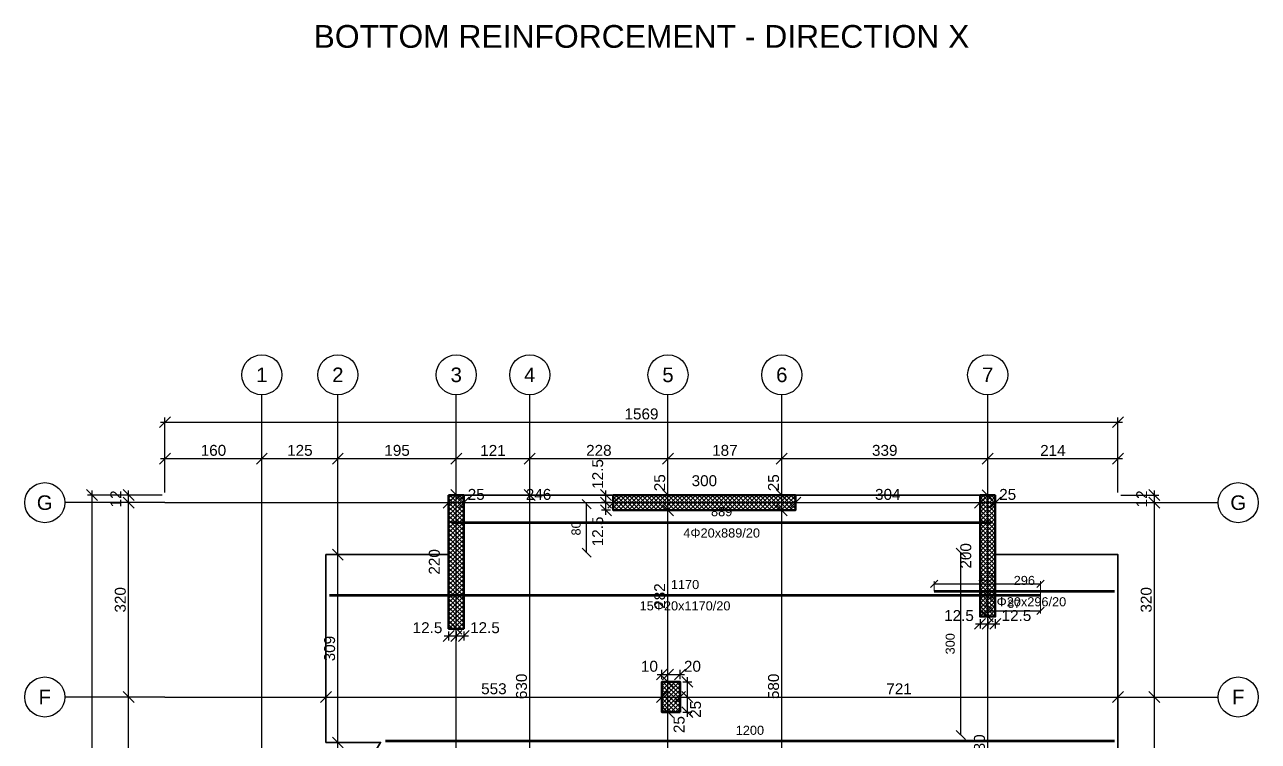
# Model space of a CAD drawing. Header units: millimetres. Extents: x -231 to 4719, y -2977 to 4533.
# Drawn here: x -231 to 1800, y -1478 to -298 of the extents above; entities that cross this region are included whole.
import ezdxf
from ezdxf.enums import TextEntityAlignment as Align

# ---------------------------------------------------------------- set-up
doc = ezdxf.new("R2010")
doc.units = ezdxf.units.MM
for name, color, linetype, lineweight in [('COLUMN', 4, 'Continuous', 50), ('SLAB', 3, 'Continuous', 35), ('WALL', 1, 'Continuous', 50)]:
    doc.layers.add(name, color=color, linetype=linetype, lineweight=lineweight)
for name, color, linetype in [('FW_AXIS', 7, 'Continuous'), ('FW_COLUMN_HATCH', 8, 'Continuous'), ('FW_DIM', 7, 'Continuous'), ('FW_WALL_HATCH', 8, 'Continuous'), ('REB_NOTES', 7, 'Continuous'), ('REB_TOP_MESH_X', 5, 'Continuous'), ('REB_TOP_MESH_X_AXDIM', 5, 'Continuous'), ('REB_TOP_MESH_X_LAP', 5, 'Continuous'), ('REB_TOP_MESH_X_RANGE', 5, 'Continuous'), ('REB_TOP_MESH_X_TEXT', 5, 'Continuous')]:
    doc.layers.add(name, color=color, linetype=linetype)
doc.styles.add('REBAR_TXT', font='arial.ttf')
doc.styles.get("Standard").update_dxf_attribs({"font": 'arial.ttf'})
doc.dimstyles.new('FW_DIM', dxfattribs={"dimtxt": 18, "dimasz": 9, "dimexe": 7.5, "dimexo": 4.5, "dimgap": 4.5, "dimtad": 1, "dimdec": 0, "dimtxsty": 'Standard', "dimtsz": 9, "dimcen": 2.5, "dimdle": 7.5, "dimclrd": 256, "dimclre": 256, "dimclrt": 7, "dimazin": 3, "dimtfac": 1, "dimtmove": 2, "dimatfit": 3})
doc.dimstyles.new('REBAR LAP', dxfattribs={"dimtxt": 13.5, "dimasz": 2.5, "dimexe": 4.5, "dimexo": 0, "dimgap": 4.5, "dimtad": 1, "dimdec": 0, "dimtxsty": 'Standard', "dimtsz": 6, "dimcen": 2.5, "dimclrd": 6, "dimclre": 6, "dimclrt": 7, "dimazin": 3, "dimtfac": 1, "dimtmove": 2, "dimatfit": 3, "dimlwd": 25, "dimlwe": 18})
doc.dimstyles.new('REBAR M-200', dxfattribs={"dimtxt": 15, "dimasz": 15, "dimexe": 25, "dimexo": 12.5, "dimgap": 10, "dimtad": 1, "dimdec": 0, "dimtxsty": 'Standard', "dimblk": 'NONE', "dimcen": 50, "dimse1": 1, "dimse2": 1, "dimclrd": 6, "dimclre": 6, "dimclrt": 7, "dimazin": 3, "dimtfac": 1, "dimtmove": 2, "dimatfit": 3, "dimldrblk": 'NONE', "dimlwd": 53})
doc.dimstyles.new('REBAR RANGE', dxfattribs={"dimtxt": 15, "dimasz": 2.5, "dimexe": 0, "dimexo": 0, "dimgap": 10, "dimtad": 1, "dimdec": 0, "dimtxsty": 'Standard', "dimtsz": 7.5, "dimcen": 2.5, "dimse1": 1, "dimse2": 1, "dimclrd": 6, "dimclre": 6, "dimclrt": 7, "dimazin": 3, "dimtfac": 1, "dimtmove": 2, "dimatfit": 3, "dimlwd": 25})

# ---------------------------------------------------------------- blocks, each defined once
blk = doc.blocks.new('*D551')
at = {"color": 6, "lineweight": 53}
blk.add_line((271, -1237.6), (1441.5, -1237.6), dxfattribs=at)
at = {"layer": 'Defpoints'}
for p in [(271, -1237.6), (271, -1237.6), (1441.5, -1237.6)]:
    blk.add_point(p, dxfattribs=at)
at = {"layer": 'REB_TOP_MESH_X', "color": 7, "insert": (856.2, -1220.1), "char_height": 15, "attachment_point": 5}
blk.add_mtext('1170', dxfattribs=at)
blk = doc.blocks.new('_NONE')
blk = doc.blocks.new('*D552')
at = {"color": 6, "lineweight": 53}
blk.add_line((1266.5, -1230.9), (1563, -1230.9), dxfattribs=at)
at = {"layer": 'Defpoints'}
for p in [(1266.5, -1230.9), (1266.5, -1230.9), (1563, -1230.9)]:
    blk.add_point(p, dxfattribs=at)
at = {"layer": 'REB_TOP_MESH_X', "color": 7, "insert": (1414.8, -1213.4), "char_height": 15, "attachment_point": 5}
blk.add_mtext('296', dxfattribs=at)
blk = doc.blocks.new('_OBLIQUE')
at = {"color": 0, "linetype": 'BYBLOCK'}
blk.add_line((-0.5, -0.5), (0.5, 0.5), dxfattribs=at)
blk = doc.blocks.new('*D553')
at = {"color": 6, "lineweight": 18}
for p, q in [((1266.5, -1230.9), (1266.5, -1214.4)), ((1441.5, -1237.6), (1441.5, -1214.4))]:
    blk.add_line(p, q, dxfattribs=at)
at = {"color": 6, "lineweight": 25}
blk.add_line((1266.5, -1218.9), (1441.5, -1218.9), dxfattribs=at)
at = {"layer": 'Defpoints'}
for p in [(1266.5, -1218.9), (1266.5, -1230.9), (1441.5, -1237.6)]:
    blk.add_point(p, dxfattribs=at)
at = {"layer": 'REB_TOP_MESH_X_LAP', "color": 6, "xscale": 12, "yscale": 12}
for p in [(1266.5, -1218.9), (1441.5, -1218.9)]:
    blk.add_blockref('_OBLIQUE', p, dxfattribs=at)
at = {"layer": 'REB_TOP_MESH_X_LAP', "color": 7, "insert": (1354, -1207.6), "char_height": 13.5, "attachment_point": 5}
blk.add_mtext('175', dxfattribs=at)
blk = doc.blocks.new('*D554')
at = {"color": 6, "lineweight": 18}
for p, q in [((1354.5, -1237.6), (1354.5, -1267.6)), ((1441.5, -1237.6), (1441.5, -1267.6))]:
    blk.add_line(p, q, dxfattribs=at)
at = {"color": 6, "lineweight": 25}
blk.add_line((1354.5, -1263.1), (1441.5, -1263.1), dxfattribs=at)
at = {"layer": 'Defpoints'}
for p in [(1354.5, -1237.6), (1441.5, -1237.6), (1354.5, -1263.1)]:
    blk.add_point(p, dxfattribs=at)
at = {"layer": 'REB_TOP_MESH_X_AXDIM', "color": 6, "xscale": 12, "yscale": 12}
for p in [(1354.5, -1263.1), (1441.5, -1263.1)]:
    blk.add_blockref('_OBLIQUE', p, dxfattribs=at)
at = {"layer": 'REB_TOP_MESH_X_AXDIM', "color": 7, "insert": (1398, -1251.9), "char_height": 13.5, "attachment_point": 5}
blk.add_mtext('87', dxfattribs=at)
blk = doc.blocks.new('*D573')
at = {"color": 6, "lineweight": 25}
blk.add_line((1310.2, -1467.6), (1310.2, -1167.6), dxfattribs=at)
at = {"layer": 'Defpoints'}
for p in [(1310.2, -1167.6), (1310.2, -1467.6), (1310.2, -1467.6)]:
    blk.add_point(p, dxfattribs=at)
at = {"layer": 'REB_TOP_MESH_X_RANGE', "color": 6, "xscale": 15, "yscale": 15, "rotation": 90}
for p in [(1310.2, -1167.6), (1310.2, -1467.6)]:
    blk.add_blockref('_OBLIQUE', p, dxfattribs=at)
at = {"layer": 'REB_TOP_MESH_X_RANGE', "color": 7, "insert": (1292.8, -1317.6), "char_height": 15, "attachment_point": 5, "rotation": 90}
blk.add_mtext('300', dxfattribs=at)
blk = doc.blocks.new('*D574')
at = {"color": 6, "lineweight": 25}
blk.add_line((1310.2, -1467.6), (1310.2, -1167.6), dxfattribs=at)
at = {"layer": 'Defpoints'}
for p in [(1310.2, -1167.6), (1310.2, -1467.6), (1310.2, -1467.6)]:
    blk.add_point(p, dxfattribs=at)
at = {"layer": 'REB_TOP_MESH_X_RANGE', "color": 6, "xscale": 15, "yscale": 15, "rotation": 90}
for p in [(1310.2, -1167.6), (1310.2, -1467.6)]:
    blk.add_blockref('_OBLIQUE', p, dxfattribs=at)
at = {"layer": 'REB_TOP_MESH_X_RANGE', "color": 7, "insert": (1292.8, -1317.6), "char_height": 15, "attachment_point": 5, "rotation": 90}
blk.add_mtext('300', dxfattribs=at)
blk = doc.blocks.new('*D585')
at = {"color": 6, "lineweight": 25}
blk.add_line((694.2, -1167.6), (694.2, -1087.6), dxfattribs=at)
at = {"layer": 'Defpoints'}
for p in [(694.2, -1087.6), (694.2, -1167.6), (694.2, -1167.6)]:
    blk.add_point(p, dxfattribs=at)
at = {"layer": 'REB_TOP_MESH_X_RANGE', "color": 6, "xscale": 15, "yscale": 15, "rotation": 90}
for p in [(694.2, -1087.6), (694.2, -1167.6)]:
    blk.add_blockref('_OBLIQUE', p, dxfattribs=at)
at = {"layer": 'REB_TOP_MESH_X_RANGE', "color": 7, "insert": (676.8, -1127.6), "char_height": 15, "attachment_point": 5, "rotation": 90}
blk.add_mtext('80', dxfattribs=at)
blk = doc.blocks.new('*D586')
at = {"color": 6, "lineweight": 53}
blk.add_line((472, -1117.6), (1361, -1117.6), dxfattribs=at)
at = {"layer": 'Defpoints'}
for p in [(472, -1117.6), (472, -1117.6), (1361, -1117.6)]:
    blk.add_point(p, dxfattribs=at)
at = {"layer": 'REB_TOP_MESH_X', "color": 7, "insert": (916.5, -1100.1), "char_height": 15, "attachment_point": 5}
blk.add_mtext('889', dxfattribs=at)
blk = doc.blocks.new('*D594')
at = {"color": 6, "lineweight": 53}
blk.add_line((363, -1477.6), (1563, -1477.6), dxfattribs=at)
at = {"layer": 'Defpoints'}
for p in [(363, -1477.6), (363, -1477.6), (1563, -1477.6)]:
    blk.add_point(p, dxfattribs=at)
at = {"layer": 'REB_TOP_MESH_X', "color": 7, "insert": (963, -1460.1), "char_height": 15, "attachment_point": 5}
blk.add_mtext('1200', dxfattribs=at)
blk = doc.blocks.new('*D605')
for p, q in [((467, -1297.2), (467, -1312.2)), ((479.5, -1297.2), (479.5, -1312.2)), ((459.5, -1304.7), (487, -1304.7))]:
    blk.add_line(p, q)
at = {"layer": 'Defpoints'}
for p in [(467, -1292.7), (479.5, -1292.7), (467, -1304.7)]:
    blk.add_point(p, dxfattribs=at)
at = {"layer": 'FW_DIM', "xscale": 18, "yscale": 18}
for p in [(467, -1304.7), (479.5, -1304.7)]:
    blk.add_blockref('_OBLIQUE', p, dxfattribs=at)
at = {"layer": 'FW_DIM', "color": 7, "insert": (432.2, -1291.2), "char_height": 18, "attachment_point": 5}
blk.add_mtext('12.5', dxfattribs=at)
blk = doc.blocks.new('*D606')
for p, q in [((479.5, -1297.2), (479.5, -1312.2)), ((492, -1297.2), (492, -1312.2)), ((472, -1304.7), (499.5, -1304.7))]:
    blk.add_line(p, q)
at = {"layer": 'Defpoints'}
for p in [(479.5, -1292.7), (492, -1292.7), (479.5, -1304.7)]:
    blk.add_point(p, dxfattribs=at)
at = {"layer": 'FW_DIM', "xscale": 18, "yscale": 18}
for p in [(479.5, -1304.7), (492, -1304.7)]:
    blk.add_blockref('_OBLIQUE', p, dxfattribs=at)
at = {"layer": 'FW_DIM', "color": 7, "insert": (526.8, -1291.2), "char_height": 18, "attachment_point": 5}
blk.add_mtext('12.5', dxfattribs=at)
blk = doc.blocks.new('*D607')
for p, q in [((733.5, -1085.2), (718.5, -1085.2)), ((726, -1105.3), (726, -1077.7)), ((733.5, -1097.8), (718.5, -1097.8))]:
    blk.add_line(p, q)
at = {"layer": 'Defpoints'}
for p in [(738, -1085.2), (726, -1097.8), (738, -1097.8)]:
    blk.add_point(p, dxfattribs=at)
at = {"layer": 'FW_DIM', "xscale": 18, "yscale": 18, "rotation": 90}
for p in [(726, -1085.2), (726, -1097.8)]:
    blk.add_blockref('_OBLIQUE', p, dxfattribs=at)
at = {"layer": 'FW_DIM', "color": 7, "insert": (712.5, -1132.6), "char_height": 18, "attachment_point": 5, "rotation": 90}
blk.add_mtext('12.5', dxfattribs=at)
blk = doc.blocks.new('*D608')
for p, q in [((733.5, -1072.7), (718.5, -1072.7)), ((726, -1092.7), (726, -1065.2)), ((733.5, -1085.2), (718.5, -1085.2))]:
    blk.add_line(p, q)
at = {"layer": 'Defpoints'}
for p in [(738, -1072.7), (726, -1085.2), (738, -1085.2)]:
    blk.add_point(p, dxfattribs=at)
at = {"layer": 'FW_DIM', "xscale": 18, "yscale": 18, "rotation": 90}
for p in [(726, -1072.7), (726, -1085.2)]:
    blk.add_blockref('_OBLIQUE', p, dxfattribs=at)
at = {"layer": 'FW_DIM', "color": 7, "insert": (712.5, -1037.9), "char_height": 18, "attachment_point": 5, "rotation": 90}
blk.add_mtext('12.5', dxfattribs=at)
blk = doc.blocks.new('*D617')
for p, q in [((1342, -1277.2), (1342, -1292.2)), ((1354.5, -1277.2), (1354.5, -1292.2)), ((1334.5, -1284.7), (1362, -1284.7))]:
    blk.add_line(p, q)
at = {"layer": 'Defpoints'}
for p in [(1342, -1272.7), (1354.5, -1272.7), (1342, -1284.7)]:
    blk.add_point(p, dxfattribs=at)
at = {"layer": 'FW_DIM', "xscale": 18, "yscale": 18}
for p in [(1342, -1284.7), (1354.5, -1284.7)]:
    blk.add_blockref('_OBLIQUE', p, dxfattribs=at)
at = {"layer": 'FW_DIM', "color": 7, "insert": (1307.2, -1271.2), "char_height": 18, "attachment_point": 5}
blk.add_mtext('12.5', dxfattribs=at)
blk = doc.blocks.new('*D618')
for p, q in [((1354.5, -1277.2), (1354.5, -1292.2)), ((1367, -1277.2), (1367, -1292.2)), ((1347, -1284.7), (1374.5, -1284.7))]:
    blk.add_line(p, q)
at = {"layer": 'Defpoints'}
for p in [(1354.5, -1272.7), (1367, -1272.7), (1354.5, -1284.7)]:
    blk.add_point(p, dxfattribs=at)
at = {"layer": 'FW_DIM', "xscale": 18, "yscale": 18}
for p in [(1354.5, -1284.7), (1367, -1284.7)]:
    blk.add_blockref('_OBLIQUE', p, dxfattribs=at)
at = {"layer": 'FW_DIM', "color": 7, "insert": (1401.8, -1271.2), "char_height": 18, "attachment_point": 5}
blk.add_mtext('12.5', dxfattribs=at)
blk = doc.blocks.new('*D619')
for p, q in [((818, -1375.7), (818, -1360.7)), ((828.1, -1375.7), (828.1, -1360.7)), ((810.5, -1368.2), (835.6, -1368.2))]:
    blk.add_line(p, q)
at = {"layer": 'Defpoints'}
for p in [(818, -1368.2), (818, -1380.2), (828.1, -1380.2)]:
    blk.add_point(p, dxfattribs=at)
at = {"layer": 'FW_DIM', "xscale": 18, "yscale": 18}
for p in [(818, -1368.2), (828.1, -1368.2)]:
    blk.add_blockref('_OBLIQUE', p, dxfattribs=at)
at = {"layer": 'FW_DIM', "color": 7, "insert": (797.6, -1354.7), "char_height": 18, "attachment_point": 5}
blk.add_mtext('10', dxfattribs=at)
blk = doc.blocks.new('*D620')
for p, q in [((828.1, -1375.7), (828.1, -1360.7)), ((848, -1375.7), (848, -1360.7)), ((820.6, -1368.2), (855.5, -1368.2))]:
    blk.add_line(p, q)
at = {"layer": 'Defpoints'}
for p in [(828.1, -1368.2), (828.1, -1380.2), (848, -1380.2)]:
    blk.add_point(p, dxfattribs=at)
at = {"layer": 'FW_DIM', "xscale": 18, "yscale": 18}
for p in [(828.1, -1368.2), (848, -1368.2)]:
    blk.add_blockref('_OBLIQUE', p, dxfattribs=at)
at = {"layer": 'FW_DIM', "color": 7, "insert": (868.4, -1354.7), "char_height": 18, "attachment_point": 5}
blk.add_mtext('20', dxfattribs=at)
blk = doc.blocks.new('*D621')
for p, q in [((860, -1437.7), (860, -1397.7)), ((852.5, -1405.2), (867.5, -1405.2)), ((852.5, -1430.2), (867.5, -1430.2))]:
    blk.add_line(p, q)
at = {"layer": 'Defpoints'}
for p in [(848, -1405.2), (848, -1430.2), (860, -1430.2)]:
    blk.add_point(p, dxfattribs=at)
at = {"layer": 'FW_DIM', "xscale": 18, "yscale": 18, "rotation": 90}
for p in [(860, -1405.2), (860, -1430.2)]:
    blk.add_blockref('_OBLIQUE', p, dxfattribs=at)
at = {"layer": 'FW_DIM', "color": 7, "insert": (846.5, -1450.6), "char_height": 18, "attachment_point": 5, "rotation": 90}
blk.add_mtext('25', dxfattribs=at)
blk = doc.blocks.new('*D622')
for p, q in [((852.5, -1380.2), (867.5, -1380.2)), ((860, -1412.7), (860, -1372.7)), ((852.5, -1405.2), (867.5, -1405.2))]:
    blk.add_line(p, q)
at = {"layer": 'Defpoints'}
for p in [(848, -1380.2), (848, -1405.2), (860, -1405.2)]:
    blk.add_point(p, dxfattribs=at)
at = {"layer": 'FW_DIM', "xscale": 18, "yscale": 18, "rotation": 90}
for p in [(860, -1380.2), (860, -1405.2)]:
    blk.add_blockref('_OBLIQUE', p, dxfattribs=at)
at = {"layer": 'FW_DIM', "color": 7, "insert": (873.5, -1425.6), "char_height": 18, "attachment_point": 5, "rotation": 90}
blk.add_mtext('25', dxfattribs=at)
blk = doc.blocks.new('*D658')
for p, q in [((265, -1400.7), (265, -1397.7)), ((818, -1400.7), (818, -1397.7)), ((257.5, -1405.2), (825.5, -1405.2))]:
    blk.add_line(p, q)
at = {"layer": 'Defpoints'}
for p in [(265, -1405.2), (265, -1405.2), (818, -1405.2)]:
    blk.add_point(p, dxfattribs=at)
at = {"layer": 'FW_DIM', "xscale": 18, "yscale": 18}
for p in [(265, -1405.2), (818, -1405.2)]:
    blk.add_blockref('_OBLIQUE', p, dxfattribs=at)
at = {"layer": 'FW_DIM', "color": 7, "insert": (541.5, -1391.7), "char_height": 18, "attachment_point": 5}
blk.add_mtext('553', dxfattribs=at)
blk = doc.blocks.new('*D659')
for p, q in [((818, -1400.7), (818, -1397.7)), ((848, -1400.7), (848, -1397.7)), ((810.5, -1405.2), (855.5, -1405.2))]:
    blk.add_line(p, q)
at = {"layer": 'Defpoints'}
for p in [(818, -1405.2), (818, -1405.2), (848, -1405.2)]:
    blk.add_point(p, dxfattribs=at)
at = {"layer": 'FW_DIM', "xscale": 18, "yscale": 18}
for p in [(818, -1405.2), (848, -1405.2)]:
    blk.add_blockref('_OBLIQUE', p, dxfattribs=at)
blk = doc.blocks.new('*D660')
for p, q in [((848, -1400.7), (848, -1397.7)), ((1569, -1400.7), (1569, -1397.7)), ((840.5, -1405.2), (1576.5, -1405.2))]:
    blk.add_line(p, q)
at = {"layer": 'Defpoints'}
for p in [(848, -1405.2), (848, -1405.2), (1569, -1405.2)]:
    blk.add_point(p, dxfattribs=at)
at = {"layer": 'FW_DIM', "xscale": 18, "yscale": 18}
for p in [(848, -1405.2), (1569, -1405.2)]:
    blk.add_blockref('_OBLIQUE', p, dxfattribs=at)
at = {"layer": 'FW_DIM', "color": 7, "insert": (1208.5, -1391.7), "char_height": 18, "attachment_point": 5}
blk.add_mtext('721', dxfattribs=at)
blk = doc.blocks.new('*D661')
for p, q in [((459.5, -1085.2), (499.5, -1085.2)), ((467, -1080.7), (467, -1077.7)), ((492, -1080.7), (492, -1077.7))]:
    blk.add_line(p, q)
at = {"layer": 'Defpoints'}
for p in [(467, -1085.2), (467, -1085.2), (492, -1085.2)]:
    blk.add_point(p, dxfattribs=at)
at = {"layer": 'FW_DIM', "xscale": 18, "yscale": 18}
for p in [(467, -1085.2), (492, -1085.2)]:
    blk.add_blockref('_OBLIQUE', p, dxfattribs=at)
at = {"layer": 'FW_DIM', "color": 7, "insert": (512.4, -1071.7), "char_height": 18, "attachment_point": 5}
blk.add_mtext('25', dxfattribs=at)
blk = doc.blocks.new('*D662')
for p, q in [((484.5, -1085.2), (745.5, -1085.2)), ((492, -1080.7), (492, -1077.7)), ((738, -1080.7), (738, -1077.7))]:
    blk.add_line(p, q)
at = {"layer": 'Defpoints'}
for p in [(492, -1085.2), (492, -1085.2), (738, -1085.2)]:
    blk.add_point(p, dxfattribs=at)
at = {"layer": 'FW_DIM', "xscale": 18, "yscale": 18}
for p in [(492, -1085.2), (738, -1085.2)]:
    blk.add_blockref('_OBLIQUE', p, dxfattribs=at)
at = {"layer": 'FW_DIM', "color": 7, "insert": (615, -1071.7), "char_height": 18, "attachment_point": 5}
blk.add_mtext('246', dxfattribs=at)
blk = doc.blocks.new('*D663')
for p, q in [((730.5, -1085.2), (1045.5, -1085.2)), ((738, -1080.7), (738, -1077.7)), ((1038, -1080.7), (1038, -1077.7))]:
    blk.add_line(p, q)
at = {"layer": 'Defpoints'}
for p in [(738, -1085.2), (738, -1085.2), (1038, -1085.2)]:
    blk.add_point(p, dxfattribs=at)
at = {"layer": 'FW_DIM', "xscale": 18, "yscale": 18}
for p in [(738, -1085.2), (1038, -1085.2)]:
    blk.add_blockref('_OBLIQUE', p, dxfattribs=at)
at = {"layer": 'FW_DIM', "color": 7, "insert": (888, -1049.2), "char_height": 18, "attachment_point": 5}
blk.add_mtext('300', dxfattribs=at)
blk = doc.blocks.new('*D664')
for p, q in [((1030.5, -1085.2), (1349.5, -1085.2)), ((1038, -1080.7), (1038, -1077.7)), ((1342, -1080.7), (1342, -1077.7))]:
    blk.add_line(p, q)
at = {"layer": 'Defpoints'}
for p in [(1038, -1085.2), (1038, -1085.2), (1342, -1085.2)]:
    blk.add_point(p, dxfattribs=at)
at = {"layer": 'FW_DIM', "xscale": 18, "yscale": 18}
for p in [(1038, -1085.2), (1342, -1085.2)]:
    blk.add_blockref('_OBLIQUE', p, dxfattribs=at)
at = {"layer": 'FW_DIM', "color": 7, "insert": (1190, -1071.7), "char_height": 18, "attachment_point": 5}
blk.add_mtext('304', dxfattribs=at)
blk = doc.blocks.new('*D665')
for p, q in [((1334.5, -1085.2), (1374.5, -1085.2)), ((1342, -1080.7), (1342, -1077.7)), ((1367, -1080.7), (1367, -1077.7))]:
    blk.add_line(p, q)
at = {"layer": 'Defpoints'}
for p in [(1342, -1085.2), (1342, -1085.2), (1367, -1085.2)]:
    blk.add_point(p, dxfattribs=at)
at = {"layer": 'FW_DIM', "xscale": 18, "yscale": 18}
for p in [(1342, -1085.2), (1367, -1085.2)]:
    blk.add_blockref('_OBLIQUE', p, dxfattribs=at)
at = {"layer": 'FW_DIM', "color": 7, "insert": (1387.4, -1071.7), "char_height": 18, "attachment_point": 5}
blk.add_mtext('25', dxfattribs=at)
blk = doc.blocks.new('*D674')
for p, q in [((280.1, -1170.8), (277.1, -1170.8)), ((284.6, -1487.6), (284.6, -1163.3)), ((280.1, -1480.1), (277.1, -1480.1))]:
    blk.add_line(p, q)
at = {"layer": 'Defpoints'}
for p in [(284.6, -1170.8), (284.6, -1480.1), (284.6, -1480.1)]:
    blk.add_point(p, dxfattribs=at)
at = {"layer": 'FW_DIM', "xscale": 18, "yscale": 18, "rotation": 90}
for p in [(284.6, -1170.8), (284.6, -1480.1)]:
    blk.add_blockref('_OBLIQUE', p, dxfattribs=at)
at = {"layer": 'FW_DIM', "color": 7, "insert": (271.1, -1325.5), "char_height": 18, "attachment_point": 5, "rotation": 90}
blk.add_mtext('309', dxfattribs=at)
blk = doc.blocks.new('*D675')
for p, q in [((475, -1292.7), (472, -1292.7)), ((479.5, -2653.7), (479.5, -1285.2)), ((475, -2646.2), (472, -2646.2))]:
    blk.add_line(p, q)
at = {"layer": 'Defpoints'}
for p in [(479.5, -1292.7), (479.5, -2646.2), (479.5, -2646.2)]:
    blk.add_point(p, dxfattribs=at)
at = {"layer": 'FW_DIM', "xscale": 18, "yscale": 18, "rotation": 90}
for p in [(479.5, -1292.7), (479.5, -2646.2)]:
    blk.add_blockref('_OBLIQUE', p, dxfattribs=at)
at = {"layer": 'FW_DIM', "color": 7, "insert": (466, -1969.5), "char_height": 18, "attachment_point": 5, "rotation": 90}
blk.add_mtext('1353', dxfattribs=at)
blk = doc.blocks.new('*D676')
for p, q in [((475, -1072.7), (472, -1072.7)), ((479.5, -1300.2), (479.5, -1065.2)), ((475, -1292.7), (472, -1292.7))]:
    blk.add_line(p, q)
at = {"layer": 'Defpoints'}
for p in [(479.5, -1072.7), (479.5, -1292.7), (479.5, -1292.7)]:
    blk.add_point(p, dxfattribs=at)
at = {"layer": 'FW_DIM', "xscale": 18, "yscale": 18, "rotation": 90}
for p in [(479.5, -1072.7), (479.5, -1292.7)]:
    blk.add_blockref('_OBLIQUE', p, dxfattribs=at)
at = {"layer": 'FW_DIM', "color": 7, "insert": (443.5, -1182.7), "char_height": 18, "attachment_point": 5, "rotation": 90}
blk.add_mtext('220', dxfattribs=at)
blk = doc.blocks.new('*D681')
for p, q in [((596, -1072.7), (593, -1072.7)), ((600.5, -1710.2), (600.5, -1065.2)), ((596, -1702.7), (593, -1702.7))]:
    blk.add_line(p, q)
at = {"layer": 'Defpoints'}
for p in [(600.5, -1072.7), (600.5, -1702.7), (600.5, -1702.7)]:
    blk.add_point(p, dxfattribs=at)
at = {"layer": 'FW_DIM', "xscale": 18, "yscale": 18, "rotation": 90}
for p in [(600.5, -1072.7), (600.5, -1702.7)]:
    blk.add_blockref('_OBLIQUE', p, dxfattribs=at)
at = {"layer": 'FW_DIM', "color": 7, "insert": (587, -1387.7), "char_height": 18, "attachment_point": 5, "rotation": 90}
blk.add_mtext('630', dxfattribs=at)
blk = doc.blocks.new('*D688')
for p, q in [((823.6, -1430.2), (820.6, -1430.2)), ((828.1, -1710.2), (828.1, -1422.7)), ((823.6, -1702.7), (820.6, -1702.7))]:
    blk.add_line(p, q)
at = {"layer": 'Defpoints'}
for p in [(828.1, -1430.2), (828.1, -1702.7), (828.1, -1702.7)]:
    blk.add_point(p, dxfattribs=at)
at = {"layer": 'FW_DIM', "xscale": 18, "yscale": 18, "rotation": 90}
for p in [(828.1, -1430.2), (828.1, -1702.7)]:
    blk.add_blockref('_OBLIQUE', p, dxfattribs=at)
at = {"layer": 'FW_DIM', "color": 7, "insert": (814.6, -1566.4), "char_height": 18, "attachment_point": 5, "rotation": 90}
blk.add_mtext('272', dxfattribs=at)
blk = doc.blocks.new('*D689')
for p, q in [((823.6, -1380.2), (820.6, -1380.2)), ((828.1, -1437.7), (828.1, -1372.7)), ((823.6, -1430.2), (820.6, -1430.2))]:
    blk.add_line(p, q)
at = {"layer": 'Defpoints'}
for p in [(828.1, -1380.2), (828.1, -1430.2), (828.1, -1430.2)]:
    blk.add_point(p, dxfattribs=at)
at = {"layer": 'FW_DIM', "xscale": 18, "yscale": 18, "rotation": 90}
for p in [(828.1, -1380.2), (828.1, -1430.2)]:
    blk.add_blockref('_OBLIQUE', p, dxfattribs=at)
blk = doc.blocks.new('*D690')
for p, q in [((828.1, -1387.7), (828.1, -1090.3)), ((823.6, -1097.8), (820.6, -1097.8)), ((823.6, -1380.2), (820.6, -1380.2))]:
    blk.add_line(p, q)
at = {"layer": 'Defpoints'}
for p in [(828.1, -1097.8), (828.1, -1380.2), (828.1, -1380.2)]:
    blk.add_point(p, dxfattribs=at)
at = {"layer": 'FW_DIM', "xscale": 18, "yscale": 18, "rotation": 90}
for p in [(828.1, -1097.8), (828.1, -1380.2)]:
    blk.add_blockref('_OBLIQUE', p, dxfattribs=at)
at = {"layer": 'FW_DIM', "color": 7, "insert": (814.6, -1239), "char_height": 18, "attachment_point": 5, "rotation": 90}
blk.add_mtext('282', dxfattribs=at)
blk = doc.blocks.new('*D691')
for p, q in [((823.6, -1072.8), (820.6, -1072.8)), ((828.1, -1105.3), (828.1, -1065.3)), ((823.6, -1097.8), (820.6, -1097.8))]:
    blk.add_line(p, q)
at = {"layer": 'Defpoints'}
for p in [(828.1, -1072.8), (828.1, -1097.8), (828.1, -1097.8)]:
    blk.add_point(p, dxfattribs=at)
at = {"layer": 'FW_DIM', "xscale": 18, "yscale": 18, "rotation": 90}
for p in [(828.1, -1072.8), (828.1, -1097.8)]:
    blk.add_blockref('_OBLIQUE', p, dxfattribs=at)
at = {"layer": 'FW_DIM', "color": 7, "insert": (814.6, -1052.4), "char_height": 18, "attachment_point": 5, "rotation": 90}
blk.add_mtext('25', dxfattribs=at)
blk = doc.blocks.new('*D695')
for p, q in [((1015.5, -1685.2), (1015.5, -1090.3)), ((1011, -1097.8), (1008, -1097.8)), ((1011, -1677.7), (1008, -1677.7))]:
    blk.add_line(p, q)
at = {"layer": 'Defpoints'}
for p in [(1015.5, -1097.8), (1015.5, -1677.7), (1015.5, -1677.7)]:
    blk.add_point(p, dxfattribs=at)
at = {"layer": 'FW_DIM', "xscale": 18, "yscale": 18, "rotation": 90}
for p in [(1015.5, -1097.8), (1015.5, -1677.7)]:
    blk.add_blockref('_OBLIQUE', p, dxfattribs=at)
at = {"layer": 'FW_DIM', "color": 7, "insert": (1002, -1387.7), "char_height": 18, "attachment_point": 5, "rotation": 90}
blk.add_mtext('580', dxfattribs=at)
blk = doc.blocks.new('*D696')
for p, q in [((1011, -1072.8), (1008, -1072.8)), ((1015.5, -1105.3), (1015.5, -1065.3)), ((1011, -1097.8), (1008, -1097.8))]:
    blk.add_line(p, q)
at = {"layer": 'Defpoints'}
for p in [(1015.5, -1072.8), (1015.5, -1097.8), (1015.5, -1097.8)]:
    blk.add_point(p, dxfattribs=at)
at = {"layer": 'FW_DIM', "xscale": 18, "yscale": 18, "rotation": 90}
for p in [(1015.5, -1072.8), (1015.5, -1097.8)]:
    blk.add_blockref('_OBLIQUE', p, dxfattribs=at)
at = {"layer": 'FW_DIM', "color": 7, "insert": (1002, -1052.4), "char_height": 18, "attachment_point": 5, "rotation": 90}
blk.add_mtext('25', dxfattribs=at)
blk = doc.blocks.new('*D702')
for p, q in [((1350, -1272.7), (1347, -1272.7)), ((1354.5, -1710.2), (1354.5, -1265.2)), ((1350, -1702.7), (1347, -1702.7))]:
    blk.add_line(p, q)
at = {"layer": 'Defpoints'}
for p in [(1354.5, -1272.7), (1354.5, -1702.7), (1354.5, -1702.7)]:
    blk.add_point(p, dxfattribs=at)
at = {"layer": 'FW_DIM', "xscale": 18, "yscale": 18, "rotation": 90}
for p in [(1354.5, -1272.7), (1354.5, -1702.7)]:
    blk.add_blockref('_OBLIQUE', p, dxfattribs=at)
at = {"layer": 'FW_DIM', "color": 7, "insert": (1341, -1487.7), "char_height": 18, "attachment_point": 5, "rotation": 90}
blk.add_mtext('430', dxfattribs=at)
blk = doc.blocks.new('*D703')
for p, q in [((1350, -1072.9), (1347, -1072.9)), ((1354.5, -1280.2), (1354.5, -1065.4)), ((1350, -1272.7), (1347, -1272.7))]:
    blk.add_line(p, q)
at = {"layer": 'Defpoints'}
for p in [(1354.5, -1072.9), (1354.5, -1272.7), (1354.5, -1272.7)]:
    blk.add_point(p, dxfattribs=at)
at = {"layer": 'FW_DIM', "xscale": 18, "yscale": 18, "rotation": 90}
for p in [(1354.5, -1072.9), (1354.5, -1272.7)]:
    blk.add_blockref('_OBLIQUE', p, dxfattribs=at)
at = {"layer": 'FW_DIM', "color": 7, "insert": (1318.5, -1172.8), "char_height": 18, "attachment_point": 5, "rotation": 90}
blk.add_mtext('200', dxfattribs=at)
blk = doc.blocks.new('*D704')
for p, q in [((-7.5, -1012.7), (167, -1012.7)), ((0, -1068.2), (0, -1005.2)), ((159.5, -1068.2), (159.5, -1005.2))]:
    blk.add_line(p, q)
at = {"layer": 'Defpoints'}
for p in [(0, -1012.7), (0, -1072.7), (159.5, -1072.7)]:
    blk.add_point(p, dxfattribs=at)
at = {"layer": 'FW_DIM', "xscale": 18, "yscale": 18}
for p in [(0, -1012.7), (159.5, -1012.7)]:
    blk.add_blockref('_OBLIQUE', p, dxfattribs=at)
at = {"layer": 'FW_DIM', "color": 7, "insert": (79.8, -999.2), "char_height": 18, "attachment_point": 5}
blk.add_mtext('160', dxfattribs=at)
blk = doc.blocks.new('*D705')
for p, q in [((152, -1012.7), (292.1, -1012.7)), ((159.5, -1068.2), (159.5, -1005.2)), ((284.6, -1068.2), (284.6, -1005.2))]:
    blk.add_line(p, q)
at = {"layer": 'Defpoints'}
for p in [(159.5, -1012.7), (159.5, -1072.7), (284.6, -1072.7)]:
    blk.add_point(p, dxfattribs=at)
at = {"layer": 'FW_DIM', "xscale": 18, "yscale": 18}
for p in [(159.5, -1012.7), (284.6, -1012.7)]:
    blk.add_blockref('_OBLIQUE', p, dxfattribs=at)
at = {"layer": 'FW_DIM', "color": 7, "insert": (222.1, -999.2), "char_height": 18, "attachment_point": 5}
blk.add_mtext('125', dxfattribs=at)
blk = doc.blocks.new('*D706')
for p, q in [((277.1, -1012.7), (487, -1012.7)), ((284.6, -1068.2), (284.6, -1005.2)), ((479.5, -1068.2), (479.5, -1005.2))]:
    blk.add_line(p, q)
at = {"layer": 'Defpoints'}
for p in [(284.6, -1012.7), (284.6, -1072.7), (479.5, -1072.7)]:
    blk.add_point(p, dxfattribs=at)
at = {"layer": 'FW_DIM', "xscale": 18, "yscale": 18}
for p in [(284.6, -1012.7), (479.5, -1012.7)]:
    blk.add_blockref('_OBLIQUE', p, dxfattribs=at)
at = {"layer": 'FW_DIM', "color": 7, "insert": (382.1, -999.2), "char_height": 18, "attachment_point": 5}
blk.add_mtext('195', dxfattribs=at)
blk = doc.blocks.new('*D707')
for p, q in [((472, -1012.7), (608, -1012.7)), ((479.5, -1068.2), (479.5, -1005.2)), ((600.5, -1068.2), (600.5, -1005.2))]:
    blk.add_line(p, q)
at = {"layer": 'Defpoints'}
for p in [(479.5, -1012.7), (479.5, -1072.7), (600.5, -1072.7)]:
    blk.add_point(p, dxfattribs=at)
at = {"layer": 'FW_DIM', "xscale": 18, "yscale": 18}
for p in [(479.5, -1012.7), (600.5, -1012.7)]:
    blk.add_blockref('_OBLIQUE', p, dxfattribs=at)
at = {"layer": 'FW_DIM', "color": 7, "insert": (540, -999.2), "char_height": 18, "attachment_point": 5}
blk.add_mtext('121', dxfattribs=at)
blk = doc.blocks.new('*D708')
for p, q in [((593, -1012.7), (835.6, -1012.7)), ((600.5, -1068.2), (600.5, -1005.2)), ((828.1, -1068.2), (828.1, -1005.2))]:
    blk.add_line(p, q)
at = {"layer": 'Defpoints'}
for p in [(600.5, -1012.7), (600.5, -1072.7), (828.1, -1072.7)]:
    blk.add_point(p, dxfattribs=at)
at = {"layer": 'FW_DIM', "xscale": 18, "yscale": 18}
for p in [(600.5, -1012.7), (828.1, -1012.7)]:
    blk.add_blockref('_OBLIQUE', p, dxfattribs=at)
at = {"layer": 'FW_DIM', "color": 7, "insert": (714.3, -999.2), "char_height": 18, "attachment_point": 5}
blk.add_mtext('228', dxfattribs=at)
blk = doc.blocks.new('*D709')
for p, q in [((820.6, -1012.7), (1023, -1012.7)), ((828.1, -1068.2), (828.1, -1005.2)), ((1015.5, -1068.2), (1015.5, -1005.2))]:
    blk.add_line(p, q)
at = {"layer": 'Defpoints'}
for p in [(828.1, -1012.7), (828.1, -1072.7), (1015.5, -1072.7)]:
    blk.add_point(p, dxfattribs=at)
at = {"layer": 'FW_DIM', "xscale": 18, "yscale": 18}
for p in [(828.1, -1012.7), (1015.5, -1012.7)]:
    blk.add_blockref('_OBLIQUE', p, dxfattribs=at)
at = {"layer": 'FW_DIM', "color": 7, "insert": (921.8, -999.2), "char_height": 18, "attachment_point": 5}
blk.add_mtext('187', dxfattribs=at)
blk = doc.blocks.new('*D710')
for p, q in [((1008, -1012.7), (1362, -1012.7)), ((1015.5, -1068.2), (1015.5, -1005.2)), ((1354.5, -1068.2), (1354.5, -1005.2))]:
    blk.add_line(p, q)
at = {"layer": 'Defpoints'}
for p in [(1015.5, -1012.7), (1015.5, -1072.7), (1354.5, -1072.7)]:
    blk.add_point(p, dxfattribs=at)
at = {"layer": 'FW_DIM', "xscale": 18, "yscale": 18}
for p in [(1015.5, -1012.7), (1354.5, -1012.7)]:
    blk.add_blockref('_OBLIQUE', p, dxfattribs=at)
at = {"layer": 'FW_DIM', "color": 7, "insert": (1185, -999.2), "char_height": 18, "attachment_point": 5}
blk.add_mtext('339', dxfattribs=at)
blk = doc.blocks.new('*D711')
for p, q in [((1347, -1012.7), (1576.5, -1012.7)), ((1354.5, -1068.2), (1354.5, -1005.2)), ((1569, -1068.2), (1569, -1005.2))]:
    blk.add_line(p, q)
at = {"layer": 'Defpoints'}
for p in [(1354.5, -1012.7), (1354.5, -1072.7), (1569, -1072.7)]:
    blk.add_point(p, dxfattribs=at)
at = {"layer": 'FW_DIM', "xscale": 18, "yscale": 18}
for p in [(1354.5, -1012.7), (1569, -1012.7)]:
    blk.add_blockref('_OBLIQUE', p, dxfattribs=at)
at = {"layer": 'FW_DIM', "color": 7, "insert": (1461.8, -999.2), "char_height": 18, "attachment_point": 5}
blk.add_mtext('214', dxfattribs=at)
blk = doc.blocks.new('*D720')
for p, q in [((-7.5, -952.7), (1576.5, -952.7)), ((0, -1068.2), (0, -945.2)), ((1569, -1068.2), (1569, -945.2))]:
    blk.add_line(p, q)
at = {"layer": 'Defpoints'}
for p in [(0, -952.7), (0, -1072.7), (1569, -1072.7)]:
    blk.add_point(p, dxfattribs=at)
at = {"layer": 'FW_DIM', "xscale": 18, "yscale": 18}
for p in [(0, -952.7), (1569, -952.7)]:
    blk.add_blockref('_OBLIQUE', p, dxfattribs=at)
at = {"layer": 'FW_DIM', "color": 7, "insert": (784.5, -939.2), "char_height": 18, "attachment_point": 5}
blk.add_mtext('1569', dxfattribs=at)
blk = doc.blocks.new('*D726')
for p, q in [((-60, -1645.1), (-60, -1397.7)), ((-4.5, -1405.2), (-67.5, -1405.2)), ((-4.5, -1637.6), (-67.5, -1637.6))]:
    blk.add_line(p, q)
at = {"layer": 'Defpoints'}
for p in [(0, -1405.2), (-60, -1637.6), (0, -1637.6)]:
    blk.add_point(p, dxfattribs=at)
at = {"layer": 'FW_DIM', "xscale": 18, "yscale": 18, "rotation": 90}
for p in [(-60, -1405.2), (-60, -1637.6)]:
    blk.add_blockref('_OBLIQUE', p, dxfattribs=at)
at = {"layer": 'FW_DIM', "color": 7, "insert": (-73.5, -1521.4), "char_height": 18, "attachment_point": 5, "rotation": 90}
blk.add_mtext('232', dxfattribs=at)
blk = doc.blocks.new('*D727')
for p, q in [((-4.5, -1085.2), (-67.5, -1085.2)), ((-60, -1412.7), (-60, -1077.7)), ((-4.5, -1405.2), (-67.5, -1405.2))]:
    blk.add_line(p, q)
at = {"layer": 'Defpoints'}
for p in [(0, -1085.2), (-60, -1405.2), (0, -1405.2)]:
    blk.add_point(p, dxfattribs=at)
at = {"layer": 'FW_DIM', "xscale": 18, "yscale": 18, "rotation": 90}
for p in [(-60, -1085.2), (-60, -1405.2)]:
    blk.add_blockref('_OBLIQUE', p, dxfattribs=at)
at = {"layer": 'FW_DIM', "color": 7, "insert": (-73.5, -1245.2), "char_height": 18, "attachment_point": 5, "rotation": 90}
blk.add_mtext('320', dxfattribs=at)
blk = doc.blocks.new('*D728')
for p, q in [((-4.5, -1072.7), (-67.5, -1072.7)), ((-60, -1092.7), (-60, -1065.2)), ((-4.5, -1085.2), (-67.5, -1085.2))]:
    blk.add_line(p, q)
at = {"layer": 'Defpoints'}
for p in [(0, -1072.7), (-60, -1085.2), (0, -1085.2)]:
    blk.add_point(p, dxfattribs=at)
at = {"layer": 'FW_DIM', "xscale": 18, "yscale": 18, "rotation": 90}
for p in [(-60, -1072.7), (-60, -1085.2)]:
    blk.add_blockref('_OBLIQUE', p, dxfattribs=at)
at = {"layer": 'FW_DIM', "color": 7, "insert": (-81, -1079), "char_height": 18, "attachment_point": 5, "rotation": 90}
blk.add_mtext('12', dxfattribs=at)
blk = doc.blocks.new('*D734')
for p, q in [((1629, -1645.1), (1629, -1397.7)), ((1573.5, -1405.2), (1636.5, -1405.2)), ((1573.5, -1637.6), (1636.5, -1637.6))]:
    blk.add_line(p, q)
at = {"layer": 'Defpoints'}
for p in [(1569, -1405.2), (1569, -1637.6), (1629, -1637.6)]:
    blk.add_point(p, dxfattribs=at)
at = {"layer": 'FW_DIM', "xscale": 18, "yscale": 18, "rotation": 90}
for p in [(1629, -1405.2), (1629, -1637.6)]:
    blk.add_blockref('_OBLIQUE', p, dxfattribs=at)
at = {"layer": 'FW_DIM', "color": 7, "insert": (1615.5, -1521.4), "char_height": 18, "attachment_point": 5, "rotation": 90}
blk.add_mtext('232', dxfattribs=at)
blk = doc.blocks.new('*D735')
for p, q in [((1573.5, -1085.2), (1636.5, -1085.2)), ((1629, -1412.7), (1629, -1077.7)), ((1573.5, -1405.2), (1636.5, -1405.2))]:
    blk.add_line(p, q)
at = {"layer": 'Defpoints'}
for p in [(1569, -1085.2), (1569, -1405.2), (1629, -1405.2)]:
    blk.add_point(p, dxfattribs=at)
at = {"layer": 'FW_DIM', "xscale": 18, "yscale": 18, "rotation": 90}
for p in [(1629, -1085.2), (1629, -1405.2)]:
    blk.add_blockref('_OBLIQUE', p, dxfattribs=at)
at = {"layer": 'FW_DIM', "color": 7, "insert": (1615.5, -1245.2), "char_height": 18, "attachment_point": 5, "rotation": 90}
blk.add_mtext('320', dxfattribs=at)
blk = doc.blocks.new('*D736')
for p, q in [((1573.5, -1072.7), (1636.5, -1072.7)), ((1629, -1092.7), (1629, -1065.2)), ((1573.5, -1085.2), (1636.5, -1085.2))]:
    blk.add_line(p, q)
at = {"layer": 'Defpoints'}
for p in [(1569, -1072.7), (1569, -1085.2), (1629, -1085.2)]:
    blk.add_point(p, dxfattribs=at)
at = {"layer": 'FW_DIM', "xscale": 18, "yscale": 18, "rotation": 90}
for p in [(1629, -1072.7), (1629, -1085.2)]:
    blk.add_blockref('_OBLIQUE', p, dxfattribs=at)
at = {"layer": 'FW_DIM', "color": 7, "insert": (1608, -1079), "char_height": 18, "attachment_point": 5, "rotation": 90}
blk.add_mtext('12', dxfattribs=at)
blk = doc.blocks.new('*D737')
for p, q in [((-4.5, -1072.7), (-127.5, -1072.7)), ((-120, -2670.2), (-120, -1065.2)), ((-4.5, -2662.7), (-127.5, -2662.7))]:
    blk.add_line(p, q)
at = {"layer": 'Defpoints'}
for p in [(0, -1072.7), (-120, -2662.7), (0, -2662.7)]:
    blk.add_point(p, dxfattribs=at)
at = {"layer": 'FW_DIM', "xscale": 18, "yscale": 18, "rotation": 90}
for p in [(-120, -1072.7), (-120, -2662.7)]:
    blk.add_blockref('_OBLIQUE', p, dxfattribs=at)
at = {"layer": 'FW_DIM', "color": 7, "insert": (-133.5, -1867.7), "char_height": 18, "attachment_point": 5, "rotation": 90}
blk.add_mtext('1590', dxfattribs=at)

msp = doc.modelspace()

# ---------------------------------------------------------------- hatches: boundary and pattern name
at = {"layer": 'FW_COLUMN_HATCH'}
h = msp.add_hatch(dxfattribs=at)
h.set_pattern_fill('ANSI37', scale=1.6)
h.paths.add_polyline_path([(848, -1430.2), (818, -1430.2), (818, -1380.2), (848, -1380.2), (848, -1430.2)])
at = {"layer": 'FW_WALL_HATCH'}
h = msp.add_hatch(dxfattribs=at)
h.set_pattern_fill('ANSI37', scale=1.6)
h.paths.add_polyline_path([(467, -1072.7), (492, -1072.7), (492, -1292.7), (467, -1292.7), (467, -1072.7)])
h = msp.add_hatch(dxfattribs=at)
h.set_pattern_fill('ANSI37', scale=1.6)
h.paths.add_polyline_path([(738, -1097.8), (738, -1072.7), (1038, -1072.7), (1038, -1097.8), (738, -1097.8)])
h = msp.add_hatch(dxfattribs=at)
h.set_pattern_fill('ANSI37', scale=1.6)
h.paths.add_polyline_path([(1367, -1072.9), (1367, -1272.7), (1342, -1272.7), (1342, -1072.9), (1367, -1072.9)])

# ---------------------------------------------------------------- linework, layer by layer
at = {"layer": 'COLUMN'}
msp.add_lwpolyline([(848, -1430.2), (818, -1430.2), (818, -1380.2), (848, -1380.2)], close=True, dxfattribs=at)
at = {"layer": 'FW_AXIS', "linetype": 'CONTINUOUS'}
for p, q in [((159.5, -1072.7), (159.5, -907.7)), ((284.6, -1072.7), (284.6, -907.7)), ((479.5, -1072.7), (479.5, -907.7)), ((600.5, -1072.7), (600.5, -907.7)), ((828.1, -1072.7), (828.1, -907.7)), ((1015.5, -1072.7), (1015.5, -907.7)), ((1354.5, -1072.7), (1354.5, -907.7)), ((0, -1085.2), (-165, -1085.2)), ((1569, -1085.2), (1734, -1085.2)), ((0, -1405.2), (-165, -1405.2)), ((1569, -1405.2), (1734, -1405.2))]:
    msp.add_line(p, q, dxfattribs=at)
at = {"layer": 'FW_AXIS', "color": 8}
for p, q in [((159.5, -2662.7), (159.5, -1072.7)), ((284.6, -2662.7), (284.6, -1072.7)), ((479.5, -2662.7), (479.5, -1072.7)), ((600.5, -2662.7), (600.5, -1072.7)), ((828.1, -2662.7), (828.1, -1072.7)), ((1015.5, -2662.7), (1015.5, -1072.7)), ((1354.5, -2662.7), (1354.5, -1072.7)), ((0, -1085.2), (1569, -1085.2)), ((0, -1405.2), (1569, -1405.2))]:
    msp.add_line(p, q, dxfattribs=at)
at = {"layer": 'FW_AXIS'}
for centre in [(159.5, -874.7), (284.6, -874.7), (479.5, -874.7), (600.5, -874.7), (828.1, -874.7), (1015.5, -874.7), (1354.5, -874.7), (-198, -1085.2), (1767, -1085.2), (-198, -1405.2), (1767, -1405.2)]:
    msp.add_circle(centre, 33, dxfattribs=at)
at = {"layer": 'SLAB'}
msp.add_lwpolyline([(467, -1072.7), (1367, -1072.9), (1367, -1170.7), (1569, -1170.7), (1569, -1674.7), (1367, -1674.7), (1367, -2060.7), (1569, -2060.7), (1569, -2564.7), (1367, -2564.7), (1367, -2662.7), (147, -2640), (147, -2542.1), (0, -2542.1), (0, -1775.7), (202.2, -1775.7), (202.2, -1737), (354.9, -1480.1), (265, -1480.1), (265, -1170.8), (467, -1170.8), (467, -1072.7)], dxfattribs=at)
at = {"layer": 'WALL'}
for points in [[(467, -1072.7), (492, -1072.7), (492, -1292.7), (467, -1292.7)], [(738, -1072.7), (1038, -1072.7), (1038, -1097.8), (738, -1097.8)], [(1367, -1072.9), (1342, -1072.9), (1342, -1272.7), (1367, -1272.7)]]:
    msp.add_lwpolyline(points, close=True, dxfattribs=at)

# ---------------------------------------------------------------- texts
at = {"layer": 'FW_AXIS', "color": 7, "style": 'REBAR_TXT'}
for s, p in [('1', (159.5, -874.7)), ('2', (284.6, -874.7)), ('3', (479.5, -874.7)), ('4', (600.5, -874.7)), ('5', (828.1, -874.7)), ('6', (1015.5, -874.7)), ('7', (1354.5, -874.7)), ('G', (-198, -1085.2)), ('G', (1767, -1085.2)), ('F', (-198, -1405.2)), ('F', (1767, -1405.2))]:
    msp.add_text(s, height=24, dxfattribs=at).set_placement(p, align=Align.MIDDLE_CENTER)
at = {"layer": 'REB_NOTES', "color": 7, "style": 'REBAR_TXT'}
msp.add_text('BOTTOM REINFORCEMENT - DIRECTION X', height=37.5, dxfattribs=at).set_placement((784.5, -298.7), align=Align.TOP_CENTER)
at = {"layer": 'REB_TOP_MESH_X_TEXT', "color": 7, "style": 'REBAR_TXT'}
for s, p in [('4Φ20x889/20', (916.5, -1127.6)), ('15Φ20x1170/20', (856.2, -1247.6)), ('15Φ20x296/20', (1414.8, -1240.9))]:
    msp.add_text(s, height=15, dxfattribs=at).set_placement(p, align=Align.TOP_CENTER)

# ---------------------------------------------------------------- dimensions: what is measured, and where the dimension line sits
at = {"layer": 'FW_DIM'}
for base, p1, p2, picture, middle in [((0, -952.7), (0, -1072.7), (1569, -1072.7), '*D720', (784.5, -939.2)), ((0, -1012.7196416), (0, -1072.7196416), (159.5, -1072.7196416), '*D704', (79.75, -999.2196416)), ((159.5, -1012.7), (159.5, -1072.7), (284.6, -1072.7), '*D705', (222.1, -999.2)), ((284.6, -1012.7), (284.6, -1072.7), (479.5, -1072.7), '*D706', (382.1, -999.2)), ((479.5, -1012.7), (479.5, -1072.7), (600.5, -1072.7), '*D707', (540, -999.2)), ((600.5, -1012.7), (600.5, -1072.7), (828.1, -1072.7), '*D708', (714.3, -999.2)), ((828.1, -1012.7), (828.1, -1072.7), (1015.5, -1072.7), '*D709', (921.8, -999.2)), ((1015.5, -1012.7), (1015.5, -1072.7), (1354.5, -1072.7), '*D710', (1185, -999.2)), ((1354.5, -1012.7196416), (1354.5, -1072.7196416), (1569, -1072.7196416), '*D711', (1461.75, -999.2196416))]:
    dim = msp.add_linear_dim(base=base, p1=p1, p2=p2, dimstyle='FW_DIM', dxfattribs=at)
    dim.commit()
    dim.dimension.update_dxf_attribs({"geometry": picture, "text_midpoint": middle})
for base, p1, p2, text, picture, middle in [((726, -1085.2), (738, -1085.2), (738, -1072.7), '12.5', '*D608', (712.5, -1037.9)), ((828.1, -1097.8), (828.1, -1097.8), (828.1, -1072.8), '25', '*D691', (814.6, -1052.4)), ((1015.5, -1097.8), (1015.5, -1097.8), (1015.5, -1072.8), '25', '*D696', (1002, -1052.4)), ((479.5, -1292.7), (479.5, -1292.7), (479.5, -1072.7), '220', '*D676', (443.5, -1182.7)), ((600.5, -1702.7), (600.5, -1702.7), (600.5, -1072.7), '630', '*D681', (587, -1387.7)), ((726, -1097.8), (738, -1097.8), (738, -1085.2), '12.5', '*D607', (712.5, -1132.6)), ((1354.5, -1272.7), (1354.5, -1272.7), (1354.5, -1072.9), '200', '*D703', (1318.5, -1172.8)), ((828.1, -1380.2), (828.1, -1380.2), (828.1, -1097.8), '282', '*D690', (814.6, -1239)), ((1015.5, -1677.7), (1015.5, -1677.7), (1015.5, -1097.8), '580', '*D695', (1002, -1387.7)), ((284.6, -1480.1), (284.6, -1480.1), (284.6, -1170.8), '309', '*D674', (271.1, -1325.5)), ((1354.5, -1702.7), (1354.5, -1702.7), (1354.5, -1272.7), '430', '*D702', (1341, -1487.7)), ((479.5, -2646.2), (479.5, -2646.2), (479.5, -1292.7), '1353', '*D675', (466, -1969.5)), ((828.1, -1430.2), (828.1, -1430.2), (828.1, -1380.2), ' ', '*D689', (828.1, -1405.2)), ((860, -1405.2), (848, -1405.2), (848, -1380.2), '25', '*D622', (873.5, -1425.6)), ((860, -1430.2), (848, -1430.2), (848, -1405.2), '25', '*D621', (846.5, -1450.6)), ((828.1, -1702.7), (828.1, -1702.7), (828.1, -1430.2), '272', '*D688', (814.6, -1566.4))]:
    dim = msp.add_linear_dim(base=base, p1=p1, p2=p2, angle=90, text=text, dimstyle='FW_DIM', override={"dimtmove": 2}, dxfattribs=at)
    dim.commit()
    dim.dimension.update_dxf_attribs({"geometry": picture, "text_midpoint": middle, "dimtype": 160})
for base, p1, p2, text, picture, middle in [((738, -1085.2), (738, -1085.2), (1038, -1085.2), '300', '*D663', (888, -1049.2)), ((467, -1085.2), (467, -1085.2), (492, -1085.2), '25', '*D661', (512.4, -1071.7)), ((492, -1085.2), (492, -1085.2), (738, -1085.2), '246', '*D662', (615, -1071.7)), ((1038, -1085.2), (1038, -1085.2), (1342, -1085.2), '304', '*D664', (1190, -1071.7)), ((1342, -1085.2), (1342, -1085.2), (1367, -1085.2), '25', '*D665', (1387.4, -1071.7)), ((467, -1304.7), (467, -1292.7), (479.5, -1292.7), '12.5', '*D605', (432.2, -1291.2)), ((479.5, -1304.7), (479.5, -1292.7), (492, -1292.7), '12.5', '*D606', (526.8, -1291.2)), ((1342, -1284.7), (1342, -1272.7), (1354.5, -1272.7), '12.5', '*D617', (1307.2, -1271.2)), ((1354.5, -1284.7), (1354.5, -1272.7), (1367, -1272.7), '12.5', '*D618', (1401.8, -1271.2)), ((818, -1368.2), (818, -1380.2), (828.1, -1380.2), '10', '*D619', (797.6, -1354.7)), ((828.1, -1368.2), (828.1, -1380.2), (848, -1380.2), '20', '*D620', (868.4, -1354.7)), ((265, -1405.2), (265, -1405.2), (818, -1405.2), '553', '*D658', (541.5, -1391.7)), ((848, -1405.2), (848, -1405.2), (1569, -1405.2), '721', '*D660', (1208.5, -1391.7)), ((818, -1405.2), (818, -1405.2), (848, -1405.2), ' ', '*D659', (833, -1405.2))]:
    dim = msp.add_linear_dim(base=base, p1=p1, p2=p2, text=text, dimstyle='FW_DIM', override={"dimtmove": 2}, dxfattribs=at)
    dim.commit()
    dim.dimension.update_dxf_attribs({"geometry": picture, "text_midpoint": middle, "dimtype": 160})
for base, p1, p2, picture, middle in [((-120, -2662.7), (0, -2662.7), (0, -1072.7), '*D737', (-133.5, -1867.7)), ((-60, -1085.2134907), (0, -1085.2134907), (0, -1072.7134907), '*D728', (-81, -1078.9634907)), ((-60, -1405.2), (0, -1405.2), (0, -1085.2), '*D727', (-73.5, -1245.2)), ((1629.0398754, -1085.2134907), (1569.0398754, -1085.2134907), (1569.0398754, -1072.7134907), '*D736', (1608.0398754, -1078.9634907)), ((1629, -1405.2), (1569, -1405.2), (1569, -1085.2), '*D735', (1615.5, -1245.2)), ((-60, -1637.6), (0, -1637.6), (0, -1405.2), '*D726', (-73.5, -1521.4)), ((1629, -1637.6), (1569, -1637.6), (1569, -1405.2), '*D734', (1615.5, -1521.4))]:
    dim = msp.add_linear_dim(base=base, p1=p1, p2=p2, angle=90, dimstyle='FW_DIM', dxfattribs=at)
    dim.commit()
    dim.dimension.update_dxf_attribs({"geometry": picture, "text_midpoint": middle})
at = {"layer": 'REB_TOP_MESH_X'}
for base, p1, p2, picture, middle in [((472, -1117.6), (472, -1117.6), (1361, -1117.6), '*D586', (916.5, -1100.1)), ((271, -1237.6209433), (271, -1237.6209433), (1441.5, -1237.6209433), '*D551', (856.25, -1220.1209433)), ((1266.5, -1230.8709433), (1266.5, -1230.8709433), (1563, -1230.8709433), '*D552', (1414.75, -1213.3709433)), ((363, -1477.6), (363, -1477.6), (1563, -1477.6), '*D594', (963, -1460.1))]:
    dim = msp.add_linear_dim(base=base, p1=p1, p2=p2, dimstyle='REBAR M-200', dxfattribs=at)
    dim.commit()
    dim.dimension.update_dxf_attribs({"geometry": picture, "text_midpoint": middle})
at = {"layer": 'REB_TOP_MESH_X_AXDIM'}
dim = msp.add_linear_dim(base=(1354.5, -1263.1), p1=(1354.5, -1237.6), p2=(1441.5, -1237.6), dimstyle='REBAR LAP', dxfattribs=at)
dim.commit()
dim.dimension.update_dxf_attribs({"geometry": '*D554', "text_midpoint": (1398, -1251.9)})
at = {"layer": 'REB_TOP_MESH_X_LAP'}
dim = msp.add_linear_dim(base=(1266.5, -1218.9), p1=(1266.5, -1230.9), p2=(1441.5, -1237.6), dimstyle='REBAR LAP', dxfattribs=at)
dim.commit()
dim.dimension.update_dxf_attribs({"geometry": '*D553', "text_midpoint": (1354, -1207.6)})
at = {"layer": 'REB_TOP_MESH_X_RANGE'}
for base, p1, p2, picture, middle in [((694.2, -1167.6), (694.2, -1167.6), (694.2, -1087.6), '*D585', (676.8, -1127.6)), ((1310.2, -1467.6), (1310.2, -1467.6), (1310.2, -1167.6), '*D573', (1292.8, -1317.6)), ((1310.2, -1467.6), (1310.2, -1467.6), (1310.2, -1167.6), '*D574', (1292.8, -1317.6))]:
    dim = msp.add_linear_dim(base=base, p1=p1, p2=p2, angle=90, dimstyle='REBAR RANGE', dxfattribs=at)
    dim.commit()
    dim.dimension.update_dxf_attribs({"geometry": picture, "text_midpoint": middle})

doc.saveas('drawing.dxf')
